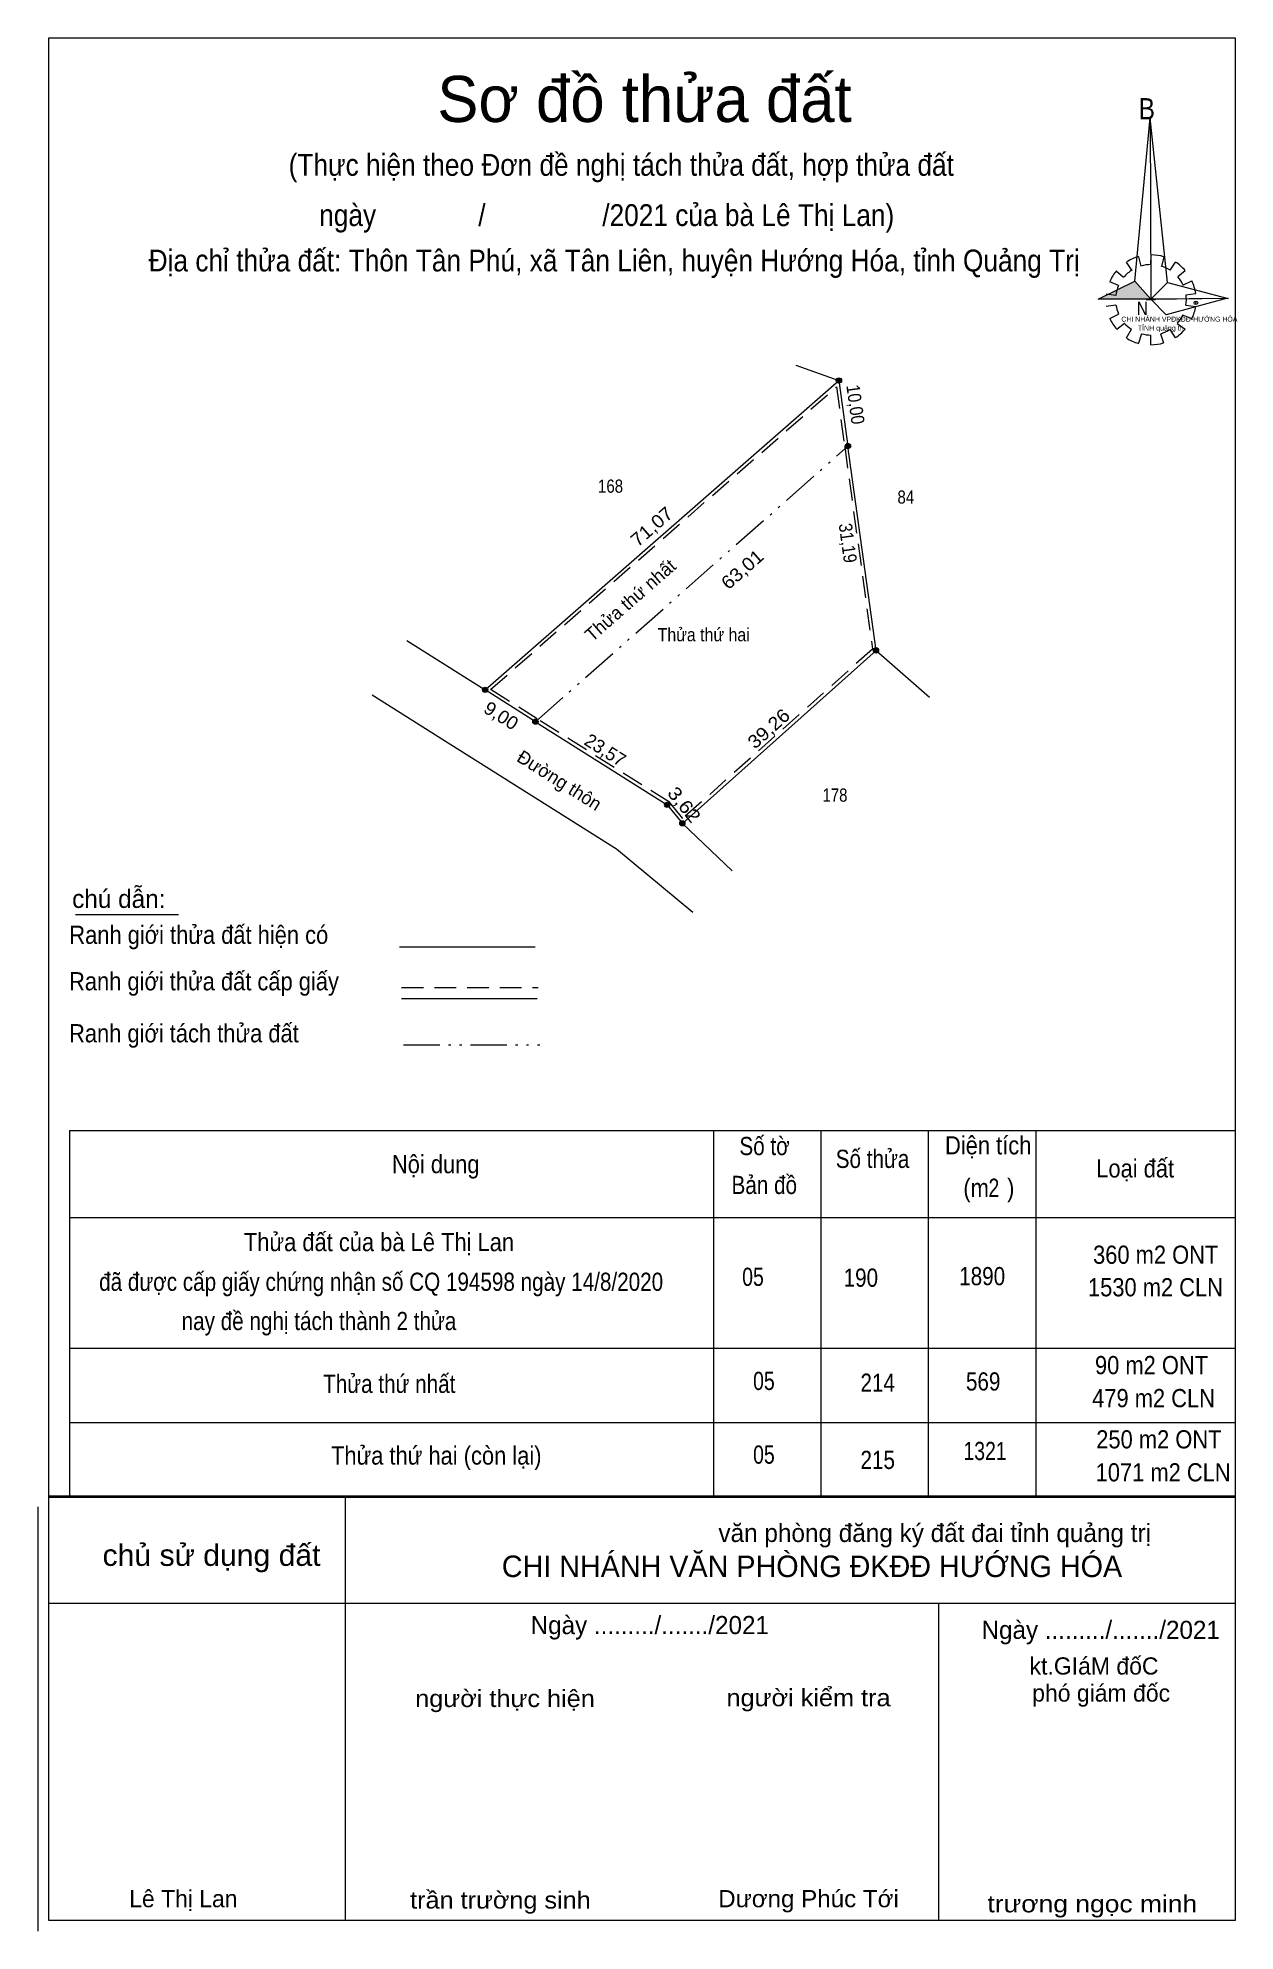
# Model space of a CAD drawing. Header units: metres. Extents: x 549976 to 550157, y 1838873 to 1839159.
import ezdxf
from ezdxf.enums import TextEntityAlignment as Align

# ---------------------------------------------------------------- set-up
doc = ezdxf.new("R2010")
doc.units = ezdxf.units.M
doc.header["$LTSCALE"] = 1.1
doc.header["$PDMODE"] = 32
doc.header["$PDSIZE"] = 0.55
doc.linetypes.add('DASH_DOUBLE_DOT', pattern=[9.2, 5, -1.2, 0.3, -1.2, 0.3, -1.2])
doc.linetypes.add('MEDIUM_DASHED', pattern=[4.5, 3, -1.5])
for name, color, linetype, lineweight in [('1', 7, 'Continuous', 13), ('10', 7, 'Continuous', 13), ('13', 7, 'MEDIUM_DASHED', 13), ('17', 7, 'Continuous', 13), ('5', 7, 'Continuous', 13), ('6', 7, 'Continuous', 13), ('63', 7, 'DASH_DOUBLE_DOT', 13)]:
    doc.layers.add(name, color=color, linetype=linetype, lineweight=lineweight)
for name, color, linetype in [('2', 7, 'Continuous'), ('23', 7, 'Continuous'), ('4', 7, 'Continuous'), ('7', 7, 'Continuous')]:
    doc.layers.add(name, color=color, linetype=linetype)

msp = doc.modelspace()

# ---------------------------------------------------------------- hatches: boundary and pattern name
at = {"layer": '1'}
for points in [[(550136.75, 1839119.35), (550142.33, 1839122.08), (550144.72, 1839119.35)], [(550097.95, 1839107.06, 1), (550097.15, 1839107.06, 1)], [(550099.317, 1839097.154, 1), (550098.517, 1839097.154, 1)], [(550099.317, 1839097.154, 1), (550098.517, 1839097.154, 1)], [(550099.317, 1839097.154, 1), (550098.517, 1839097.154, 1)], [(550103.56, 1839066.25, 1), (550102.76, 1839066.25, 1)], [(550044.44, 1839060.29, 1), (550043.64, 1839060.29, 1)], [(550052.048, 1839055.482, 1), (550051.248, 1839055.482, 1)], [(550052.048, 1839055.482, 1), (550051.248, 1839055.482, 1)], [(550052.048, 1839055.482, 1), (550051.248, 1839055.482, 1)], [(550071.98, 1839042.91, 1), (550071.18, 1839042.91, 1)], [(550074.27, 1839040.11, 1), (550073.47, 1839040.11, 1)]]:
    msp.add_hatch(color=256, dxfattribs=at).paths.add_polyline_path(points)

# ---------------------------------------------------------------- linework, layer by layer
for p, q in [((550142.86, 1839125.78), (550143.22, 1839124.34)), ((550144.72, 1839124.57), (550144.77, 1839126.05)), ((550146.67, 1839125.78), (550146.32, 1839124.3)), ((550139.5, 1839123.65), (550140.6, 1839122.68)), ((550141.84, 1839123.74), (550141.05, 1839124.94)), ((550147.65, 1839123.74), (550148.44, 1839124.94)), ((550149.9, 1839123.65), (550148.8, 1839122.73)), ((550137.95, 1839120.18), (550139.41, 1839119.95)), ((550139.85, 1839121.43), (550138.52, 1839121.99)), ((550149.59, 1839121.48), (550150.92, 1839122.12)), ((550151.54, 1839120.18), (550150.04, 1839119.95)), ((550139.41, 1839118.47), (550137.95, 1839118.24)), ((550138.52, 1839116.44), (550139.85, 1839117.09)), ((550144.01, 1839119.31), (550145.43, 1839119.31)), ((550150.97, 1839116.39), (550149.51, 1839116.95)), ((550150.04, 1839118.47), (550151.54, 1839118.24)), ((550140.74, 1839115.7), (550139.59, 1839114.78)), ((550141.05, 1839113.53), (550141.8, 1839114.82)), ((550143.31, 1839114.13), (550142.86, 1839112.7)), ((550144.72, 1839112.47), (550144.72, 1839113.9)), ((550146.18, 1839114.13), (550146.63, 1839112.74)), ((550148.44, 1839113.53), (550147.65, 1839114.78)), ((550148.71, 1839115.7), (550149.9, 1839114.82)), ((550091.04, 1839109.36), (550097.55, 1839107.06)), ((550032.19, 1839067.75), (550044.04, 1839060.29)), ((550103.16, 1839066.25), (550111.25, 1839059.21)), ((550026.93, 1839059.54), (550038.87, 1839052.02)), ((549981.19, 1838993.67), (550157.47, 1838993.67)), ((549981.19, 1838993.67), (549981.19, 1838938.33)), ((550078.59, 1838993.67), (550078.59, 1838938.33)), ((550094.83, 1838993.67), (550094.83, 1838938.33)), ((550111.07, 1838993.67), (550111.07, 1838938.33)), ((550127.31, 1838993.67), (550127.31, 1838938.33)), ((549981.19, 1838980.53), (550157.47, 1838980.53)), ((549981.19, 1838960.76), (550157.47, 1838960.76)), ((549981.19, 1838949.55), (550157.47, 1838949.55)), ((549989.99, 1838949.55), (550157.47, 1838949.55)), ((549976.39, 1838936.76), (549976.39, 1838872.63)), ((549989.99, 1838938.33), (550157.47, 1838938.33)), ((550022.89, 1838938.33), (550022.89, 1838874.27)), ((549978.02, 1838922.22), (549978.02, 1838874.27)), ((549978.02, 1838922.21), (550157.47, 1838922.21)), ((550112.61, 1838922.22), (550112.61, 1838874.27))]:
    msp.add_line(p, q, dxfattribs=at)
at = {"layer": '1', "lineweight": 35}
msp.add_line((549978.02, 1838938.33), (550157.47, 1838938.33), dxfattribs=at)
at = {"layer": '1'}
for points in [[(550144.63, 1839146.76), (550144.72, 1839119.35), (550142.33, 1839122.08)], [(550144.63, 1839146.76), (550144.72, 1839119.35), (550147.25, 1839121.89)], [(550136.75, 1839119.35), (550142.33, 1839122.08), (550144.72, 1839119.35)], [(550156.41, 1839119.44), (550144.72, 1839119.35), (550147.25, 1839121.89)], [(550156.33, 1839119.49), (550147.03, 1839116.99), (550144.72, 1839119.35)]]:
    msp.add_lwpolyline(points, close=True, dxfattribs=at)
for points in [[(550038.87, 1839052.02), (550063.92, 1839036.26), (550075.47, 1839026.68)], [(550073.87, 1839040.11), (550074.96, 1839039.07), (550081.41, 1839032.91)]]:
    msp.add_lwpolyline(points, dxfattribs=at)
for centre in [(550097.55, 1839107.06), (550098.917, 1839097.154), (550098.917, 1839097.154), (550098.917, 1839097.154), (550103.16, 1839066.25), (550044.04, 1839060.29), (550051.648, 1839055.482), (550051.648, 1839055.482), (550051.648, 1839055.482), (550071.58, 1839042.91), (550073.87, 1839040.11)]:
    msp.add_circle(centre, 0.4, dxfattribs=at)
for centre, major_axis, start_param, end_param in [((550144.746, 1839119.257), (6.831, 0), 1.8495599, 2.1390092), ((550144.746, 1839119.257), (6.831, 0), 1.2792421, 1.5633222), ((550144.746, 1839119.257), (6.831, 0), 2.4395818, 2.7240025), ((550144.746, 1839119.257), (5.353, 0), 2.1337354, 2.4449626), ((550144.746, 1839119.257), (5.353, 0), 1.5698559, 1.8561107), ((550144.746, 1839119.257), (5.353, 0), 1.0027091, 1.2755622), ((550144.746, 1839119.257), (6.831, 0), 0.7105624, 0.9968723), ((550144.746, 1839119.257), (5.353, 0), 0.4267838, 0.7064646), ((550144.746, 1839119.257), (5.353, 0), 2.7236855, 3.0151582), ((550144.746, 1839119.257), (5.353, 0), 6.1355839, 6.4161846), ((550144.746, 1839119.257), (6.831, 0), 0.1390515, 0.4339332), ((550144.746, 1839119.257), (5.353, 0), 3.2822995, 3.5610505), ((550144.746, 1839119.257), (5.353, 0), 5.5613733, 5.8395144), ((550144.746, 1839119.257), (6.831, 0), 5.8523029, 6.1383965), ((550144.746, 1839119.257), (6.831, 0), 3.5698864, 3.8569187), ((550144.746, 1839119.257), (5.353, 0), 3.8607757, 4.1325826), ((550144.746, 1839119.257), (5.353, 0), 4.4385468, 4.71314), ((550144.746, 1839119.257), (5.353, 0), 4.9908713, 5.2893316), ((550144.746, 1839119.257), (6.831, 0), 5.2856142, 5.567987), ((550144.707, 1839119.216), (6.831, 0), 4.1470906, 4.4365931), ((550144.746, 1839119.257), (6.831, 0), 4.7130101, 4.9976105)]:
    msp.add_ellipse(centre, major_axis=major_axis, ratio=0.995001, start_param=start_param, end_param=end_param, dxfattribs=at)
msp.add_point((550151.54, 1839118.8), dxfattribs=at)
at = {"layer": '10', "linetype": 'DASH_DOUBLE_DOT'}
msp.add_line((550051.65, 1839055.48), (550098.92, 1839097.15), dxfattribs=at)
at = {"layer": '10'}
for points in [[(550051.65, 1839055.48), (550044.04, 1839060.29), (550097.55, 1839107.06), (550098.92, 1839097.15)], [(550051.65, 1839055.48), (550071.58, 1839042.91), (550073.87, 1839040.11), (550103.16, 1839066.25), (550098.92, 1839097.15)]]:
    msp.add_lwpolyline(points, dxfattribs=at)
at = {"layer": '13'}
msp.add_lwpolyline([(550097.18, 1839106.08), (550098.42, 1839097.08), (550102.63, 1839066.45), (550073.92, 1839040.83), (550071.91, 1839043.29), (550051.92, 1839055.9), (550044.87, 1839060.36)], close=True, dxfattribs=at)
at = {"layer": '17'}
msp.add_line((549982.06, 1839026.33), (549997.64, 1839026.33), dxfattribs=at)
at = {"layer": '5'}
msp.add_lwpolyline([(550157.48, 1838938.34), (550157.48, 1838874.26), (549978.04, 1838874.26), (549978.04, 1839158.86), (550157.48, 1839158.86)], close=True, dxfattribs=at)
at = {"layer": '6'}
for p, q in [((550031.09, 1839021.44), (550051.61, 1839021.44)), ((550031.41, 1839013.63), (550051.9, 1839013.63))]:
    msp.add_line(p, q, dxfattribs=at)
at = {"layer": '6', "linetype": 'MEDIUM_DASHED'}
msp.add_line((550031.41, 1839015.27), (550052.08, 1839015.27), dxfattribs=at)
at = {"layer": '63'}
msp.add_line((550031.7, 1839006.63), (550052.33, 1839006.63), dxfattribs=at)

# ---------------------------------------------------------------- texts
at = {"layer": '1'}
msp.add_text('Sơ đồ thửa đất', height=6.976, dxfattribs=at).set_placement((550068.14, 1839146.14), align=Align.CENTER)
for s, height, width, p in [('B', 3.217, 0.85, (550142.91, 1839146.53)), ('N', 2.01, 0.85, (550142.61, 1839116.96)), ('TỈNH quảng trị', 0.761, 1.05, (550142.74, 1839114.61))]:
    msp.add_text(s, height=height, dxfattribs=dict(at, width=width)).set_placement(p)
msp.add_text('CHI NHÁNH VPĐKĐĐ-HƯỚNG HÓA', height=0.7608, dxfattribs=at).set_placement((550140.27, 1839115.95))
for s, height, p in [('văn phòng đăng ký đất đai tỉnh quảng trị', 2.75, (550144.75, 1838931.46)), ('CHI NHÁNH VĂN PHÒNG ĐKĐĐ HƯỚNG HÓA', 3.248, (550140.39, 1838926.16)), ('kt.GIáM đốC', 2.598, (550145.89, 1838911.42)), ('phó giám đốc', 2.598, (550147.64, 1838907.33)), ('Lê Thị Lan', 2.59, (550006.58, 1838876.24))]:
    msp.add_text(s, height=height, dxfattribs=at).set_placement(p, align=Align.RIGHT)
for s, height, width, p in [('chủ sử dụng đất', 3.248, 1.05, (550019.15, 1838927.85)), ('người thực hiện', 2.598, 1.1, (550060.63, 1838906.51)), ('người kiểm tra', 2.598, 1.1, (550105.36, 1838906.63)), ('trần trường sinh', 2.593, 1.1, (550060.01, 1838876.04)), ('Dương Phúc Tới', 2.6, 1.05, (550106.61, 1838876.24)), ('trương ngọc minh', 2.598, 1.15, (550151.74, 1838875.47))]:
    msp.add_text(s, height=height, dxfattribs=dict(at, width=width)).set_placement(p, align=Align.RIGHT)
at = {"layer": '13', "width": 0.85}
msp.add_text('178', height=2, dxfattribs=at).set_placement((550096.95, 1839043.38), align=Align.CENTER)
at = {"layer": '2'}
msp.add_text('Thửa thứ nhất', height=2, rotation=41.155, dxfattribs=at).set_placement((550073.114, 1839078.725), align=Align.RIGHT)
at = {"layer": '2', "width": 0.9}
msp.add_text('Thửa thứ hai', height=2, dxfattribs=at).set_placement((550084.06, 1839067.63), align=Align.RIGHT)
at = {"layer": '23', "width": 0.85}
for s, p in [('168', (550063.01, 1839090.09)), ('84', (550107.67, 1839088.44))]:
    msp.add_text(s, height=2, dxfattribs=at).set_placement(p, align=Align.CENTER)
at = {"layer": '4'}
msp.add_text('Đường thôn', height=2, rotation=327.745, dxfattribs=at).set_placement((550054.741, 1839045.765), align=Align.CENTER)
at = {"layer": '5'}
for s, rotation, width, p in [('10,00', 277.855, 0.9, (550099.077, 1839103.307)), ('71,07', 41.155, 1.1, (550069.897, 1839084.221)), ('31,19', 277.818, 0.9, (550097.923, 1839082.351)), ('63,01', 41.399, 1.1, (550083.599, 1839077.751)), ('9,00', 327.711, 1.05, (550045.936, 1839055.544)), ('39,26', 41.747, 1.1, (550087.599, 1839053.694)), ('3,62', 309.278, 1.15, (550073.374, 1839042.303))]:
    msp.add_text(s, height=2, rotation=rotation, dxfattribs=dict(at, width=width)).set_placement(p, align=Align.CENTER)
msp.add_text('23,57', height=2, rotation=327.758, dxfattribs=at).set_placement((550061.677, 1839050.339), align=Align.CENTER)
at = {"layer": '6'}
msp.add_text('chú dẫn:', height=2.75, dxfattribs=at).set_placement((549981.58, 1839027.32))
for s, width, p in [('Ranh giới thửa đất hiện có ', 0.9, (549981.15, 1839021.89)), ('Ranh giới thửa đất cấp giấy', 0.9, (549981.11, 1839014.86)), ('Ranh giới tách thửa đất', 0.9, (549981.11, 1839007)), ('Số tờ', 0.85, (550082.5, 1838989.95)), ('Số thửa', 0.85, (550097.07, 1838988.01)), ('Diện tích', 0.9, (550113.6, 1838990.06)), ('Nội dung', 0.9, (550029.94, 1838987.22)), ('Loại đất', 0.9, (550136.47, 1838986.57)), ('Bản đồ', 0.85, (550081.31, 1838984.07)), ('(m   )', 0.9, (550116.37, 1838983.63)), ('2', 0.8, (550120.17, 1838983.64)), ('Thửa đất của bà Lê Thị Lan', 0.9, (550007.56, 1838975.43)), ('360 m2 ONT', 0.9, (550135.99, 1838973.52)), (' đã được cấp giấy chứng nhận số CQ 194598 ngày 14/8/2020', 0.85, (549984.79, 1838969.43)), ('05', 0.8, (550082.92, 1838970.18)), ('190', 0.85, (550098.26, 1838970.05)), ('1890', 0.85, (550115.74, 1838970.28)), ('1530 m2 CLN', 0.9, (550135.22, 1838968.6)), ('nay đề nghị tách thành 2 thửa', 0.85, (549998.14, 1838963.5)), ('90 m2 ONT', 0.9, (550136.28, 1838956.83)), ('Thửa thứ nhất', 0.85, (550019.54, 1838954)), ('05', 0.8, (550084.57, 1838954.44)), ('214', 0.85, (550100.81, 1838954.17)), ('569', 0.85, (550116.76, 1838954.36)), ('479 m2 CLN', 0.9, (550135.85, 1838951.84)), ('250 m2 ONT', 0.9, (550136.47, 1838945.61)), ('Thửa thứ hai (còn lại)', 0.9, (550020.73, 1838943.16)), ('05', 0.8, (550084.57, 1838943.3)), ('215', 0.85, (550100.81, 1838942.5)), ('1321', 0.8, (550116.38, 1838943.85)), ('1071 m2 CLN', 0.9, (550136.38, 1838940.62))]:
    msp.add_text(s, height=2.75, dxfattribs=dict(at, width=width)).set_placement(p)
for p in [(550068.945, 1838917.53), (550137.145, 1838916.81)]:
    msp.add_text('Ngày ........./......./2021', height=2.74, dxfattribs=at).set_placement(p, align=Align.CENTER)
at = {"layer": '7', "width": 0.9}
for s, p in [('(Thực hiện theo Đơn đề nghị tách thửa đất, hợp thửa đất ', (550065.18, 1839138.01)), ('ngày              /                /2021 của bà Lê Thị Lan)', (550062.43, 1839130.41)), ('Địa chỉ thửa đất: Thôn Tân Phú, xã Tân Liên, huyện Hướng Hóa, tỉnh Quảng Trị', (550063.56, 1839123.55))]:
    msp.add_text(s, height=3.3, dxfattribs=at).set_placement(p, align=Align.CENTER)

doc.saveas('drawing.dxf')
